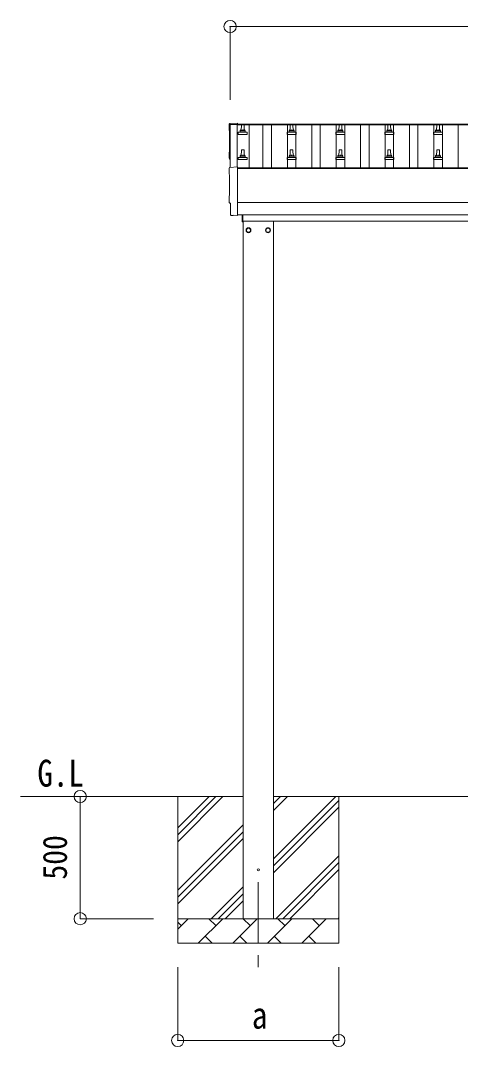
# Model space of a CAD drawing. Units: millimetres, scale not verified. Extents: x -14053 to 14053, y -9700 to 9700.
# Drawn here: x -8930 to -7128, y -182 to 4018 of the extents above; entities that cross this region are included whole.
import ezdxf
from ezdxf.enums import TextEntityAlignment as Align

# ---------------------------------------------------------------- set-up
doc = ezdxf.new("R2010")
doc.units = ezdxf.units.MM
doc.header["$LTSCALE"] = 50
doc.header["$PDMODE"] = 32
doc.header["$PDSIZE"] = 50
doc.linetypes.add('CHAIN1', pattern=[8, 5, -1, 1, -1])
for name, color, linetype, lineweight in [('0-2_建具', 4, 'Continuous', 9), ('0-3_階段', 7, 'CHAIN1', 9), ('0-4_設備', 7, 'Continuous', 9), ('0-6_手摺', 5, 'Continuous', 5), ('0-7_ハッチ', 7, 'Continuous', 9), ('0-8_外構', 6, 'Continuous', 9)]:
    doc.layers.add(name, color=color, linetype=linetype, lineweight=lineweight)
doc.styles.add('ＭＳ ゴシック', font='')
doc.styles.get('ＭＳ ゴシック').set_extended_font_data('MS Gothic')

msp = doc.modelspace()

# ---------------------------------------------------------------- linework, layer by layer
at = {"layer": '0-2_建具'}
for p, q in [((-8071.69, 3416.51), (-8071.69, 3592.55)), ((-8071.69, 3592.55), (-8042.69, 3592.55)), ((-8042.69, 3593.51), (-8042.69, 3589.92)), ((-8042.69, 3593.51), (-4996.69, 3593.51)), ((-8042.69, 3592.55), (-8042.69, 3418.03)), ((-8042.69, 3589.92), (-4996.69, 3589.92)), ((-7993.19, 3589.92), (-7993.19, 3413.9)), ((-7937.19, 3413.9), (-7937.19, 3589.92)), ((-7902.19, 3413.9), (-7902.19, 3589.92)), ((-7837.19, 3413.9), (-7837.19, 3589.92)), ((-7802.19, 3413.9), (-7802.19, 3589.92)), ((-7737.19, 3413.9), (-7737.19, 3589.92)), ((-7702.19, 3413.9), (-7702.19, 3589.92)), ((-7637.19, 3413.9), (-7637.19, 3589.92)), ((-7602.19, 3413.9), (-7602.19, 3589.92)), ((-7537.19, 3413.9), (-7537.19, 3589.92)), ((-7502.19, 3413.9), (-7502.19, 3589.92)), ((-7437.19, 3413.9), (-7437.19, 3589.92)), ((-7402.19, 3413.9), (-7402.19, 3589.92)), ((-7337.19, 3413.9), (-7337.19, 3589.92)), ((-7302.19, 3413.9), (-7302.19, 3589.92)), ((-7237.19, 3413.9), (-7237.19, 3589.92)), ((-7202.19, 3413.9), (-7202.19, 3589.92)), ((-7137.19, 3413.9), (-7137.19, 3589.92)), ((-8040.69, 3413.9), (-4998.69, 3413.9)), ((-8040.69, 3412.01), (-4998.69, 3412.01)), ((-4998.69, 3272.12), (-8040.69, 3272.12)), ((-8060.32, 3219.27), (-8067.24, 3219.63)), ((-8040.69, 3222.3), (-4998.69, 3222.3)), ((-8040.69, 3220.28), (-8040.69, 3219.27)), ((-8021.69, 3193.56), (-8021.69, 3222.2)), ((-8019.69, 3193.56), (-8021.69, 3193.56)), ((-8019.69, 3222.2), (-8019.69, 3193.56)), ((-8019.69, 3196.06), (-5123.69, 3196.06)), ((-8018.69, 341.06), (-8018.69, 3196.06)), ((-7893.69, 3196.06), (-7893.69, 341.06)), ((-7987.6, 3159.31), (-7987.7, 3159.31)), ((-7987.6, 3158.81), (-7987.7, 3158.81)), ((-7924.79, 3159.31), (-7924.69, 3159.31)), ((-7924.79, 3158.81), (-7924.69, 3158.81))]:
    msp.add_line(p, q, dxfattribs=at)
for points in [[(-8072.26, 3595.91), (-8040.69, 3597.56), (-8040.69, 3593.51)], [(-8072.26, 3416.48), (-8040.69, 3418.13), (-8040.69, 3220.28)], [(-8070.08, 3222.63), (-8070.08, 3269.66), (-8070.68, 3269.66)], [(-8059.58, 3219.55), (-8058.92, 3220.18), (-8040.69, 3219.27)]]:
    msp.add_lwpolyline(points, dxfattribs=at)
for points in [[(-7996.19, 3168.88), (-8004.69, 3163.97), (-8004.69, 3154.16), (-7996.19, 3149.25), (-7987.69, 3154.16), (-7987.69, 3163.97)], [(-7916.19, 3168.88), (-7907.69, 3163.97), (-7907.69, 3154.16), (-7916.19, 3149.25), (-7924.69, 3154.16), (-7924.69, 3163.97)]]:
    msp.add_lwpolyline(points, close=True, dxfattribs=at)
for centre, radius in [((-7996.19, 3159.06), 10), ((-7996.19, 3159.06), 8.5), ((-7916.19, 3159.06), 10), ((-7916.19, 3159.06), 8.5), ((-7956.19, 541.06), 4.5)]:
    msp.add_circle(centre, radius, dxfattribs=at)
for centre, start, end in [((-7996.19, 3159.06), 171.25399, 188.74601), ((-7996.19, 3159.06), 111.25399, 128.74601), ((-7996.19, 3159.06), 231.25399, 248.74601), ((-7996.19, 3159.06), 51.25399, 68.74601), ((-7996.19, 3159.06), 291.25399, 308.74601), ((-7996.19, 3159.06), 1.66581, 8.74601), ((-7996.19, 3159.06), 351.25399, 358.33419), ((-7916.19, 3159.06), 171.25399, 178.33419), ((-7916.19, 3159.06), 181.66581, 188.74601), ((-7916.19, 3159.06), 111.25399, 128.74601), ((-7916.19, 3159.06), 231.25399, 248.74601), ((-7916.19, 3159.06), 51.25399, 68.74601), ((-7916.19, 3159.06), 291.25399, 308.74601), ((-7916.19, 3159.06), 351.25399, 8.74601)]:
    msp.add_arc(centre, 8.6, start, end, dxfattribs=at)
for centre, major_axis, ratio, start_param, end_param in [((-8072.11, 3592.92), (-3, 0), 0.99863, 4.7647489, 6.2979817), ((-12837.97, 3522.49), (4763.38, 0), 0.99863, 6.2686928, 6.2979817), ((-8070.68, 3453.49), (-4.41, 0), 0.99863, 6.2686928, 7.6252171), ((-8072.11, 3413.48), (-3, 0), 0.99863, 4.7647489, 6.2979817), ((-12837.97, 3343.06), (4763.38, 0), 0.99863, 6.2686928, 6.2979817), ((-8070.68, 3274.06), (-4.41, 0), 0.99863, 6.2686928, 7.8539816), ((-8067.08, 3222.63), (-2.18, -2.07), 0.9974, 5.5252311, 7.0411395), ((-8060.27, 3220.27), (-0.727, -0.69), 0.9974, 0.7579542, 1.5707963)]:
    msp.add_ellipse(centre, major_axis=major_axis, ratio=ratio, start_param=start_param, end_param=end_param, dxfattribs=at)
at = {"layer": '0-3_階段'}
msp.add_line((-7956.19, 491.06), (-7956.19, 142.95), dxfattribs=at)
at = {"layer": '0-4_設備'}
for p, q in [((-8018.69, 841.06), (-8929.99, 841.06)), ((-8286.19, 841.06), (-8286.19, 241.06)), ((-8286.19, 656.01), (-8101.14, 841.06)), ((-8286.19, 684.3), (-8129.43, 841.06)), ((-8286.19, 712.58), (-8157.71, 841.06)), ((-7893.69, 585.97), (-7638.59, 841.06)), ((-7893.69, 783.96), (-7836.58, 841.06)), ((-7893.69, 812.24), (-7864.87, 841.06)), ((-5145.69, 841.06), (-7893.69, 841.06)), ((-7626.19, 841.06), (-7626.19, 241.06)), ((-7893.69, 557.68), (-7626.19, 825.18)), ((-7893.69, 529.4), (-7626.19, 796.9)), ((-8286.19, 458.02), (-8018.69, 725.52)), ((-8286.19, 429.74), (-8018.69, 697.24)), ((-8286.19, 401.46), (-8018.69, 668.96)), ((-7884.03, 341.06), (-7626.19, 598.91)), ((-7855.75, 341.06), (-7626.19, 570.62)), ((-7827.47, 341.06), (-7626.19, 542.34)), ((-8148.59, 341.06), (-8018.69, 470.97)), ((-8120.31, 341.06), (-8018.69, 442.68)), ((-8092.02, 341.06), (-8018.69, 414.4)), ((-8286.19, 341.06), (-7626.19, 341.06)), ((-8286.19, 298.17), (-8243.3, 341.06)), ((-8201.88, 241.06), (-8101.88, 341.06)), ((-8130.43, 312.51), (-8158.98, 341.06)), ((-8060.46, 241.06), (-7960.46, 341.06)), ((-7989.01, 312.51), (-8017.56, 341.06)), ((-7919.03, 241.06), (-7819.03, 341.06)), ((-7847.59, 312.51), (-7876.14, 341.06)), ((-7777.61, 241.06), (-7677.61, 341.06)), ((-7706.17, 312.51), (-7734.72, 341.06)), ((-7629.48, 341.06), (-7626.19, 344.35)), ((-8271.85, 312.51), (-8286.19, 326.85)), ((-8173.32, 269.62), (-8144.77, 241.06)), ((-8031.9, 269.62), (-8003.35, 241.06)), ((-7890.48, 269.62), (-7861.93, 241.06)), ((-7749.06, 269.62), (-7720.51, 241.06)), ((-7626.19, 241.06), (-8286.19, 241.06))]:
    msp.add_line(p, q, dxfattribs=at)
at = {"layer": '0-6_手摺'}
for p, q in [((-8025.69, 3566.99), (-8024.97, 3590.52)), ((-8023.97, 3591.49), (-8015.42, 3591.49)), ((-8014.42, 3590.52), (-8013.69, 3566.99)), ((-7825.69, 3566.99), (-7824.97, 3590.52)), ((-7823.97, 3591.49), (-7815.42, 3591.49)), ((-7814.42, 3590.52), (-7813.69, 3566.99)), ((-7625.69, 3566.99), (-7624.97, 3590.52)), ((-7623.97, 3591.49), (-7615.42, 3591.49)), ((-7614.42, 3590.52), (-7613.69, 3566.99)), ((-7425.69, 3566.99), (-7424.97, 3590.52)), ((-7423.97, 3591.49), (-7415.42, 3591.49)), ((-7414.42, 3590.52), (-7413.69, 3566.99)), ((-7225.69, 3566.99), (-7224.97, 3590.52)), ((-7223.97, 3591.49), (-7215.42, 3591.49)), ((-7214.42, 3590.52), (-7213.69, 3566.99)), ((-8037.94, 3551.49), (-8037.94, 3559.21)), ((-8001.44, 3551.49), (-8037.94, 3551.49)), ((-8037.56, 3559.99), (-8001.82, 3559.99)), ((-8037.18, 3560.18), (-8030.46, 3561.81)), ((-8030.07, 3561.99), (-8009.31, 3561.99)), ((-8029.69, 3562.78), (-8029.69, 3566.99)), ((-8028.69, 3566.99), (-8010.69, 3566.99)), ((-8009.69, 3562.78), (-8009.69, 3566.99)), ((-8002.21, 3560.18), (-8008.93, 3561.81)), ((-8001.44, 3551.49), (-8001.44, 3559.21)), ((-7837.94, 3551.49), (-7837.94, 3559.21)), ((-7801.44, 3551.49), (-7837.94, 3551.49)), ((-7837.56, 3559.99), (-7801.82, 3559.99)), ((-7837.18, 3560.18), (-7830.46, 3561.81)), ((-7830.07, 3561.99), (-7809.31, 3561.99)), ((-7829.69, 3562.78), (-7829.69, 3566.99)), ((-7828.69, 3566.99), (-7810.69, 3566.99)), ((-7809.69, 3562.78), (-7809.69, 3566.99)), ((-7802.21, 3560.18), (-7808.93, 3561.81)), ((-7801.44, 3551.49), (-7801.44, 3559.21)), ((-7637.94, 3551.49), (-7637.94, 3559.21)), ((-7601.44, 3551.49), (-7637.94, 3551.49)), ((-7637.56, 3559.99), (-7601.82, 3559.99)), ((-7637.18, 3560.18), (-7630.46, 3561.81)), ((-7630.07, 3561.99), (-7609.31, 3561.99)), ((-7629.69, 3562.78), (-7629.69, 3566.99)), ((-7628.69, 3566.99), (-7610.69, 3566.99)), ((-7609.69, 3562.78), (-7609.69, 3566.99)), ((-7602.21, 3560.18), (-7608.93, 3561.81)), ((-7601.44, 3551.49), (-7601.44, 3559.21)), ((-7437.94, 3551.49), (-7437.94, 3559.21)), ((-7401.44, 3551.49), (-7437.94, 3551.49)), ((-7437.56, 3559.99), (-7401.82, 3559.99)), ((-7437.18, 3560.18), (-7430.46, 3561.81)), ((-7430.07, 3561.99), (-7409.31, 3561.99)), ((-7429.69, 3562.78), (-7429.69, 3566.99)), ((-7428.69, 3566.99), (-7410.69, 3566.99)), ((-7409.69, 3562.78), (-7409.69, 3566.99)), ((-7402.21, 3560.18), (-7408.93, 3561.81)), ((-7401.44, 3551.49), (-7401.44, 3559.21)), ((-7237.94, 3551.49), (-7237.94, 3559.21)), ((-7201.44, 3551.49), (-7237.94, 3551.49)), ((-7237.56, 3559.99), (-7201.82, 3559.99)), ((-7237.18, 3560.18), (-7230.46, 3561.81)), ((-7230.07, 3561.99), (-7209.31, 3561.99)), ((-7229.69, 3562.78), (-7229.69, 3566.99)), ((-7228.69, 3566.99), (-7210.69, 3566.99)), ((-7209.69, 3562.78), (-7209.69, 3566.99)), ((-7202.21, 3560.18), (-7208.93, 3561.81)), ((-7201.44, 3551.49), (-7201.44, 3559.21)), ((-8025.69, 3463.66), (-8024.97, 3487.18)), ((-8023.97, 3488.16), (-8015.42, 3488.16)), ((-8014.42, 3487.18), (-8013.69, 3463.66)), ((-7825.69, 3463.66), (-7824.97, 3487.18)), ((-7823.97, 3488.16), (-7815.42, 3488.16)), ((-7814.42, 3487.18), (-7813.69, 3463.66)), ((-7625.69, 3463.66), (-7624.97, 3487.18)), ((-7623.97, 3488.16), (-7615.42, 3488.16)), ((-7614.42, 3487.18), (-7613.69, 3463.66)), ((-7425.69, 3463.66), (-7424.97, 3487.18)), ((-7423.97, 3488.16), (-7415.42, 3488.16)), ((-7414.42, 3487.18), (-7413.69, 3463.66)), ((-7225.69, 3463.66), (-7224.97, 3487.18)), ((-7223.97, 3488.16), (-7215.42, 3488.16)), ((-7214.42, 3487.18), (-7213.69, 3463.66)), ((-8037.94, 3448.16), (-8037.94, 3455.87)), ((-8001.44, 3448.16), (-8037.94, 3448.16)), ((-8037.56, 3456.66), (-8001.82, 3456.66)), ((-8037.18, 3456.84), (-8030.46, 3458.47)), ((-8030.07, 3458.66), (-8009.31, 3458.66)), ((-8029.69, 3459.45), (-8029.69, 3463.66)), ((-8028.69, 3463.66), (-8010.69, 3463.66)), ((-8009.69, 3459.45), (-8009.69, 3463.66)), ((-8002.21, 3456.84), (-8008.93, 3458.47)), ((-8001.44, 3448.16), (-8001.44, 3455.87)), ((-7837.94, 3448.16), (-7837.94, 3455.87)), ((-7801.44, 3448.16), (-7837.94, 3448.16)), ((-7837.56, 3456.66), (-7801.82, 3456.66)), ((-7837.18, 3456.84), (-7830.46, 3458.47)), ((-7830.07, 3458.66), (-7809.31, 3458.66)), ((-7829.69, 3459.45), (-7829.69, 3463.66)), ((-7828.69, 3463.66), (-7810.69, 3463.66)), ((-7809.69, 3459.45), (-7809.69, 3463.66)), ((-7802.21, 3456.84), (-7808.93, 3458.47)), ((-7801.44, 3448.16), (-7801.44, 3455.87)), ((-7637.94, 3448.16), (-7637.94, 3455.87)), ((-7601.44, 3448.16), (-7637.94, 3448.16)), ((-7637.56, 3456.66), (-7601.82, 3456.66)), ((-7637.18, 3456.84), (-7630.46, 3458.47)), ((-7630.07, 3458.66), (-7609.31, 3458.66)), ((-7629.69, 3459.45), (-7629.69, 3463.66)), ((-7628.69, 3463.66), (-7610.69, 3463.66)), ((-7609.69, 3459.45), (-7609.69, 3463.66)), ((-7602.21, 3456.84), (-7608.93, 3458.47)), ((-7601.44, 3448.16), (-7601.44, 3455.87)), ((-7437.94, 3448.16), (-7437.94, 3455.87)), ((-7401.44, 3448.16), (-7437.94, 3448.16)), ((-7437.56, 3456.66), (-7401.82, 3456.66)), ((-7437.18, 3456.84), (-7430.46, 3458.47)), ((-7430.07, 3458.66), (-7409.31, 3458.66)), ((-7429.69, 3459.45), (-7429.69, 3463.66)), ((-7428.69, 3463.66), (-7410.69, 3463.66)), ((-7409.69, 3459.45), (-7409.69, 3463.66)), ((-7402.21, 3456.84), (-7408.93, 3458.47)), ((-7401.44, 3448.16), (-7401.44, 3455.87)), ((-7237.94, 3448.16), (-7237.94, 3455.87)), ((-7201.44, 3448.16), (-7237.94, 3448.16)), ((-7237.56, 3456.66), (-7201.82, 3456.66)), ((-7237.18, 3456.84), (-7230.46, 3458.47)), ((-7230.07, 3458.66), (-7209.31, 3458.66)), ((-7229.69, 3459.45), (-7229.69, 3463.66)), ((-7228.69, 3463.66), (-7210.69, 3463.66)), ((-7209.69, 3459.45), (-7209.69, 3463.66)), ((-7202.21, 3456.84), (-7208.93, 3458.47)), ((-7201.44, 3448.16), (-7201.44, 3455.87))]:
    msp.add_line(p, q, dxfattribs=at)
at = {"layer": '0-6_手摺', "color": 6, "lineweight": 9}
msp.add_line((-8685.19, 841.06), (-8685.19, 341.06), dxfattribs=at)
at = {"layer": '0-6_手摺'}
for centre, radius, start, end in [((-8025.61, 3566.36), 4.13, 90, 171.17633), ((-8023.97, 3590.49), 1, 90, 178.60509), ((-8016.36, 3566.99), 4.83, 133.60282, 180), ((-8023.03, 3566.99), 4.83, 0, 46.39718), ((-8015.42, 3590.49), 1, 1.39491, 90), ((-8013.78, 3566.36), 4.13, 8.82367, 90), ((-7825.61, 3566.36), 4.13, 90, 171.17633), ((-7823.97, 3590.49), 1, 90, 178.60509), ((-7816.36, 3566.99), 4.83, 133.60282, 180), ((-7823.03, 3566.99), 4.83, 0, 46.39718), ((-7815.42, 3590.49), 1, 1.39491, 90), ((-7813.78, 3566.36), 4.13, 8.82367, 90), ((-7625.61, 3566.36), 4.13, 90, 171.17633), ((-7623.97, 3590.49), 1, 90, 178.60509), ((-7616.36, 3566.99), 4.83, 133.60282, 180), ((-7623.03, 3566.99), 4.83, 0, 46.39718), ((-7615.42, 3590.49), 1, 1.39491, 90), ((-7613.78, 3566.36), 4.13, 8.82367, 90), ((-7425.61, 3566.36), 4.13, 90, 171.17633), ((-7423.97, 3590.49), 1, 90, 178.60509), ((-7416.36, 3566.99), 4.83, 133.60282, 180), ((-7423.03, 3566.99), 4.83, 0, 46.39718), ((-7415.42, 3590.49), 1, 1.39491, 90), ((-7413.78, 3566.36), 4.13, 8.82367, 90), ((-7225.61, 3566.36), 4.13, 90, 171.17633), ((-7223.97, 3590.49), 1, 90, 178.60509), ((-7216.36, 3566.99), 4.83, 133.60282, 180), ((-7223.03, 3566.99), 4.83, 0, 46.39718), ((-7215.42, 3590.49), 1, 1.39491, 90), ((-7213.78, 3566.36), 4.13, 8.82367, 90), ((-8036.94, 3559.21), 1, 103.62699, 180), ((-8030.69, 3562.78), 1, 283.62699, 0), ((-8028.69, 3565.99), 1, 90, 180), ((-8010.69, 3565.99), 1, 0, 90), ((-8008.69, 3562.78), 1, 180, 256.37301), ((-8002.44, 3559.21), 1, 0, 76.37301), ((-7836.94, 3559.21), 1, 103.62699, 180), ((-7830.69, 3562.78), 1, 283.62699, 0), ((-7828.69, 3565.99), 1, 90, 180), ((-7810.69, 3565.99), 1, 0, 90), ((-7808.69, 3562.78), 1, 180, 256.37301), ((-7802.44, 3559.21), 1, 0, 76.37301), ((-7636.94, 3559.21), 1, 103.62699, 180), ((-7630.69, 3562.78), 1, 283.62699, 0), ((-7628.69, 3565.99), 1, 90, 180), ((-7610.69, 3565.99), 1, 0, 90), ((-7608.69, 3562.78), 1, 180, 256.37301), ((-7602.44, 3559.21), 1, 0, 76.37301), ((-7436.94, 3559.21), 1, 103.62699, 180), ((-7430.69, 3562.78), 1, 283.62699, 0), ((-7428.69, 3565.99), 1, 90, 180), ((-7410.69, 3565.99), 1, 0, 90), ((-7408.69, 3562.78), 1, 180, 256.37301), ((-7402.44, 3559.21), 1, 0, 76.37301), ((-7236.94, 3559.21), 1, 103.62699, 180), ((-7230.69, 3562.78), 1, 283.62699, 0), ((-7228.69, 3565.99), 1, 90, 180), ((-7210.69, 3565.99), 1, 0, 90), ((-7208.69, 3562.78), 1, 180, 256.37301), ((-7202.44, 3559.21), 1, 0, 76.37301), ((-8023.97, 3487.16), 1, 90, 178.60509), ((-8015.42, 3487.16), 1, 1.39491, 90), ((-7823.97, 3487.16), 1, 90, 178.60509), ((-7815.42, 3487.16), 1, 1.39491, 90), ((-7623.97, 3487.16), 1, 90, 178.60509), ((-7615.42, 3487.16), 1, 1.39491, 90), ((-7423.97, 3487.16), 1, 90, 178.60509), ((-7415.42, 3487.16), 1, 1.39491, 90), ((-7223.97, 3487.16), 1, 90, 178.60509), ((-7215.42, 3487.16), 1, 1.39491, 90), ((-8036.94, 3455.87), 1, 103.62699, 180), ((-8030.69, 3459.45), 1, 283.62699, 0), ((-8025.61, 3463.02), 4.13, 90, 171.17633), ((-8028.69, 3462.66), 1, 90, 180), ((-8016.36, 3463.66), 4.83, 133.60282, 180), ((-8023.03, 3463.66), 4.83, 0, 46.39718), ((-8013.78, 3463.02), 4.13, 8.82367, 90), ((-8010.69, 3462.66), 1, 0, 90), ((-8008.69, 3459.45), 1, 180, 256.37301), ((-8002.44, 3455.87), 1, 0, 76.37301), ((-7836.94, 3455.87), 1, 103.62699, 180), ((-7830.69, 3459.45), 1, 283.62699, 0), ((-7825.61, 3463.02), 4.13, 90, 171.17633), ((-7828.69, 3462.66), 1, 90, 180), ((-7816.36, 3463.66), 4.83, 133.60282, 180), ((-7823.03, 3463.66), 4.83, 0, 46.39718), ((-7813.78, 3463.02), 4.13, 8.82367, 90), ((-7810.69, 3462.66), 1, 0, 90), ((-7808.69, 3459.45), 1, 180, 256.37301), ((-7802.44, 3455.87), 1, 0, 76.37301), ((-7636.94, 3455.87), 1, 103.62699, 180), ((-7630.69, 3459.45), 1, 283.62699, 0), ((-7625.61, 3463.02), 4.13, 90, 171.17633), ((-7628.69, 3462.66), 1, 90, 180), ((-7616.36, 3463.66), 4.83, 133.60282, 180), ((-7623.03, 3463.66), 4.83, 0, 46.39718), ((-7613.78, 3463.02), 4.13, 8.82367, 90), ((-7610.69, 3462.66), 1, 0, 90), ((-7608.69, 3459.45), 1, 180, 256.37301), ((-7602.44, 3455.87), 1, 0, 76.37301), ((-7436.94, 3455.87), 1, 103.62699, 180), ((-7430.69, 3459.45), 1, 283.62699, 0), ((-7425.61, 3463.02), 4.13, 90, 171.17633), ((-7428.69, 3462.66), 1, 90, 180), ((-7416.36, 3463.66), 4.83, 133.60282, 180), ((-7423.03, 3463.66), 4.83, 0, 46.39718), ((-7413.78, 3463.02), 4.13, 8.82367, 90), ((-7410.69, 3462.66), 1, 0, 90), ((-7408.69, 3459.45), 1, 180, 256.37301), ((-7402.44, 3455.87), 1, 0, 76.37301), ((-7236.94, 3455.87), 1, 103.62699, 180), ((-7230.69, 3459.45), 1, 283.62699, 0), ((-7225.61, 3463.02), 4.13, 90, 171.17633), ((-7228.69, 3462.66), 1, 90, 180), ((-7216.36, 3463.66), 4.83, 133.60282, 180), ((-7223.03, 3463.66), 4.83, 0, 46.39718), ((-7213.78, 3463.02), 4.13, 8.82367, 90), ((-7210.69, 3462.66), 1, 0, 90), ((-7208.69, 3459.45), 1, 180, 256.37301), ((-7202.44, 3455.87), 1, 0, 76.37301)]:
    msp.add_arc(centre, radius, start, end, dxfattribs=at)
at = {"layer": '0-8_外構'}
for p, q in [((-8071.69, 3992.51), (-8071.69, 3692.51)), ((-8071.69, 3992.51), (-4967.69, 3992.51)), ((-8685.19, 841.06), (-8385.19, 841.06)), ((-8685.19, 341.06), (-8385.19, 341.06)), ((-8286.19, -157.05), (-8286.19, 142.95)), ((-7626.19, -157.05), (-7626.19, 142.95)), ((-8286.19, -157.05), (-7626.19, -157.05))]:
    msp.add_line(p, q, dxfattribs=at)
for p in [(-8071.69, 3992.51), (-8685.19, 841.06), (-8685.19, 341.06), (-8286.19, -157.05), (-7626.19, -157.05)]:
    msp.add_point(p, dxfattribs=at)

# ---------------------------------------------------------------- texts
at = {"layer": '0-7_ハッチ', "style": 'ＭＳ ゴシック', "width": 0.85}
msp.add_text('G.L', height=110, dxfattribs=at).set_placement((-8860.99, 848.66), align=Align.BOTTOM_LEFT)
at = {"layer": '0-8_外構', "color": 7, "style": 'ＭＳ ゴシック', "width": 0.9}
msp.add_text('500', height=98.97, rotation=90, dxfattribs=at).set_placement((-8710.19, 501.06), align=Align.BOTTOM_LEFT)
at = {"layer": '0-8_外構', "color": 7, "style": 'ＭＳ ゴシック', "width": 0.85}
msp.add_text('a', height=110, dxfattribs=at).set_placement((-7982.44, -142.05), align=Align.BOTTOM_LEFT)

doc.saveas('drawing.dxf')
